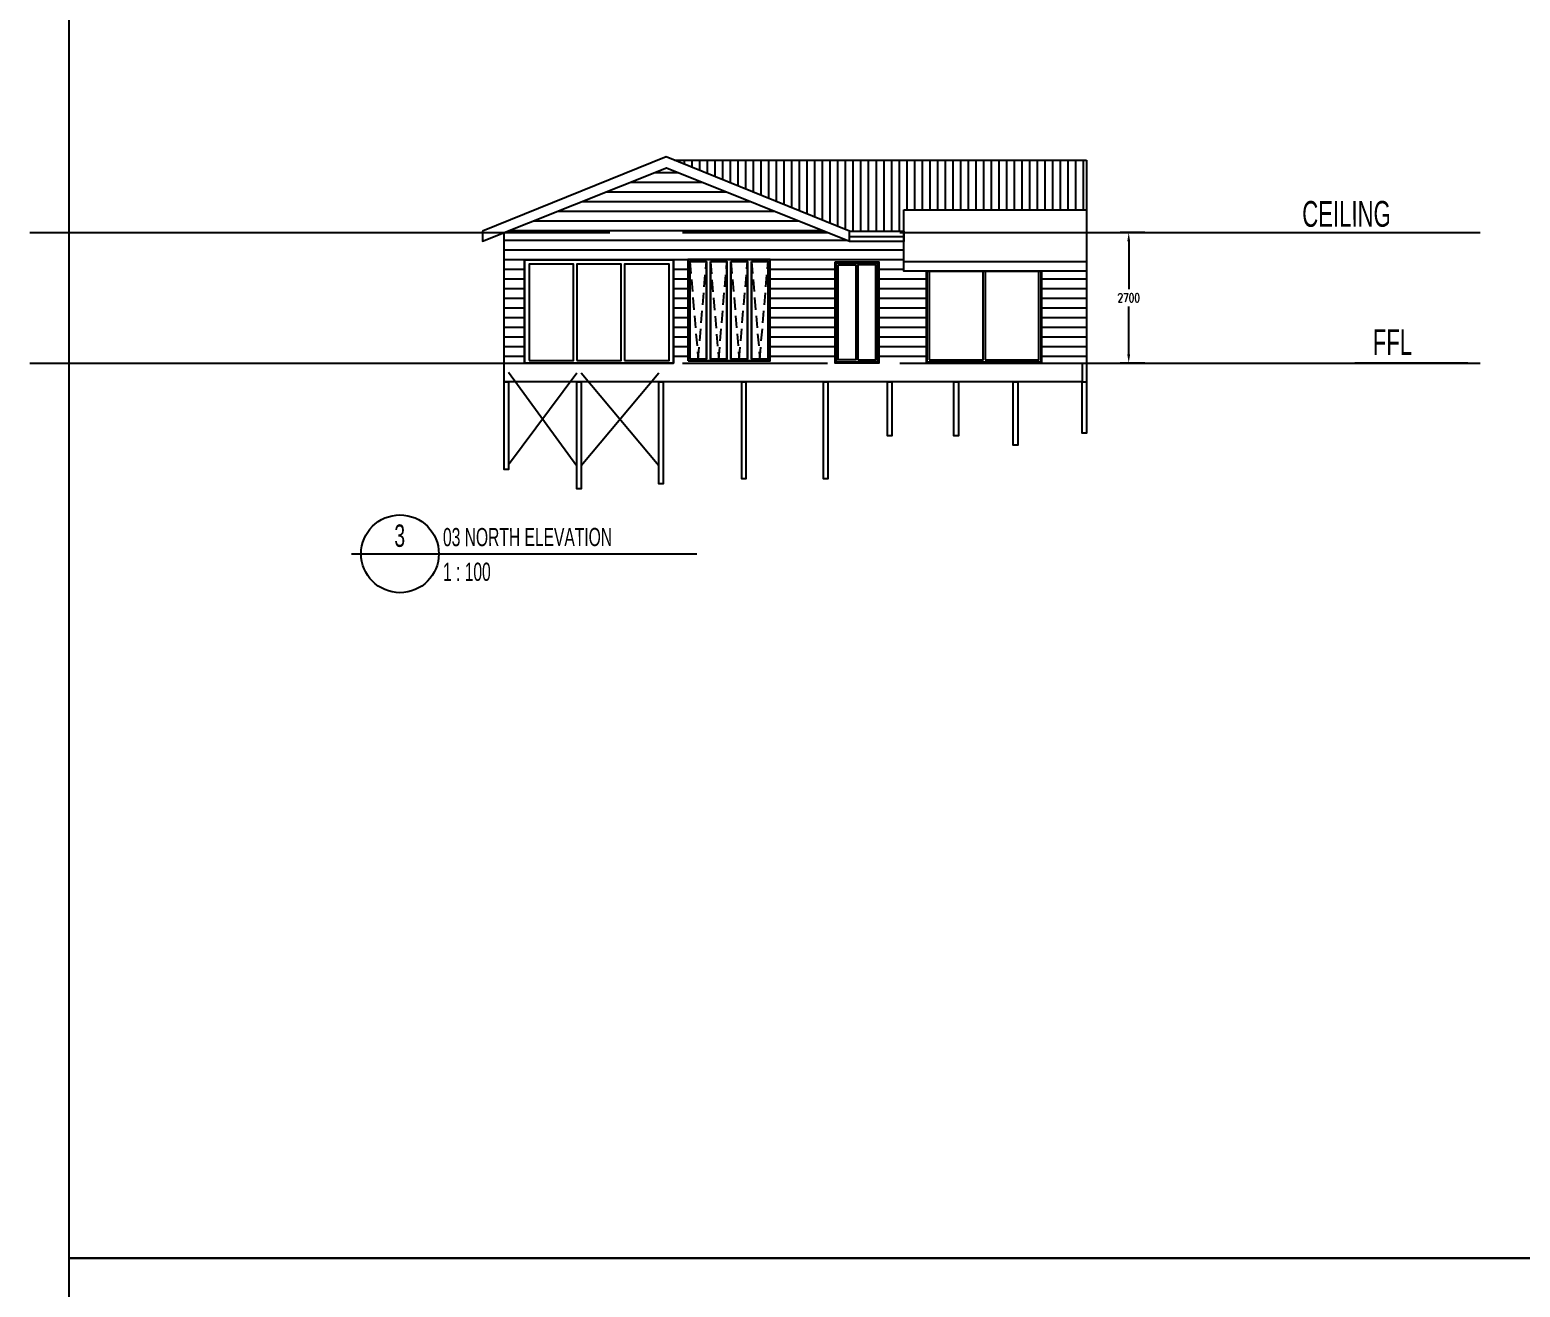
# Model space of a CAD drawing. Header units: inches. Extents: x 26998 to 46838, y -509 to 4343.
# Drawn here: x 37994.54 to 38025.37, y 840.86 to 866.87 of the extents above; entities that cross this region are included whole.
import ezdxf

# ---------------------------------------------------------------- set-up
doc = ezdxf.new("R2010")
doc.units = ezdxf.units.IN
doc.header["$LTSCALE"] = 0.5
doc.header["$MEASUREMENT"] = 0
doc.linetypes.add('ACAD_ISO08W100', pattern=[36, 24, -3, 6, -3])
doc.linetypes.add('DASHED', pattern=[0.75, 0.5, -0.25])
doc.layers.get('Defpoints').update_dxf_attribs({"color": 140})
doc.layers.add('NUEVO DIBUJO', color=2, linetype='Continuous')
doc.styles.get("Standard").update_dxf_attribs({"font": 'romans.shx', "width": 0.75})
doc.dimstyles.get("Standard").update_dxf_attribs({"dimtxt": 0.18, "dimasz": 0.18, "dimexe": 0.18, "dimexo": 0.0625, "dimgap": 0.09, "dimtad": 0, "dimtih": 1, "dimtoh": 1, "dimdec": 4, "dimzin": 0, "dimdsep": 46, "dimtxsty": 'Standard', "dimcen": 0.09, "dimadec": 0, "dimazin": 0, "dimtfac": 1, "dimtdec": 4, "dimtofl": 0, "dimtmove": 0, "dimatfit": 3, "dimfxl": 1, "dimtolj": 1, "dimtzin": 0, "dimarcsym": 0})

# ---------------------------------------------------------------- blocks, each defined once
blk = doc.blocks.new('*D514')
at = {"layer": 'Defpoints', "color": 0, "transparency": 16777216}
for p in [(38017.27, 862.679), (38017.665, 862.679), (38017.665, 859.979)]:
    blk.add_point(p, dxfattribs=at)
at = {"layer": 'NUEVO DIBUJO', "color": 0, "lineweight": -2, "transparency": 16777216}
for p, q in [((38017.603, 862.679), (38017.09, 862.679)), ((38017.27, 862.499), (38017.27, 861.509)), ((38017.27, 860.159), (38017.27, 861.149)), ((38017.603, 859.979), (38017.09, 859.979))]:
    blk.add_line(p, q, dxfattribs=at)
at = {"layer": 'NUEVO DIBUJO', "color": 0, "transparency": 16777216}
for points in [[(38017.24, 862.499), (38017.3, 862.499), (38017.27, 862.679)], [(38017.24, 860.159), (38017.3, 860.159), (38017.27, 859.979)]]:
    blk.add_solid(points, dxfattribs=at)
at = {"layer": 'NUEVO DIBUJO', "color": 0, "transparency": 16777216, "insert": (38017.27, 861.329), "char_height": 0.18, "attachment_point": 5}
blk.add_mtext('\\A1;2700', dxfattribs=at)

msp = doc.modelspace()

# ---------------------------------------------------------------- hatches: boundary and pattern name
at = {"true_color": 0x939598}
h = msp.add_hatch(dxfattribs=at)
h.set_pattern_fill('LINE', color=252, scale=0.05, angle=90)
h.set_pattern_definition([(90, (37729.63277, 600.12312), (-0.15875, 1e-17), [])])
h.paths.add_polyline_path([(38007.8754434, 864.1728135), (38011.4973468, 862.7071694), (38012.6202229, 862.7071694), (38012.6202229, 863.151254), (38016.3956165, 863.151254), (38016.3956165, 864.1728135)])
at = {"layer": 'NUEVO DIBUJO', "true_color": 0x636466}
h = msp.add_hatch(dxfattribs=at)
h.set_pattern_fill('_USER', color=251, scale=0.2, pattern_type=0)
h.set_pattern_definition([(0, (37729.63277, 600.12312), (0, 0.2), [])])
h.paths.add_polyline_path([(38004.3530253, 862.6779435), (38004.3530253, 859.9788144), (38004.7719306, 859.9788144), (38004.7719306, 862.117105), (38007.8554934, 862.117105), (38007.8554934, 859.9788144), (38011.1990922, 859.9788144), (38011.1990922, 862.0727415), (38012.100001, 862.0726665), (38012.100001, 859.9788144), (38013.0771969, 859.9788144), (38013.0771969, 861.8761033), (38012.6202229, 861.8761033), (38012.6202229, 862.4914969), (38011.4973468, 862.4914969), (38011.4973468, 862.4977917), (38007.7095135, 864.0205388)])
h.paths.add_polyline_path([(38008.1534482, 862.1235497), (38009.8476542, 862.1235497), (38009.8476542, 860.0231779), (38008.1534482, 860.0231779)], flags=16)
h.paths.add_polyline_path([(38008.1916668, 862.0790363), (38008.5344348, 862.0790363), (38008.5344348, 860.0613964), (38008.1916668, 860.0613964)], flags=0)
h.paths.add_polyline_path([(38008.6167171, 862.0790363), (38008.959485, 862.0790363), (38008.959485, 860.0613964), (38008.6167171, 860.0613964)], flags=0)
h.paths.add_polyline_path([(38009.0417673, 862.0790363), (38009.3845353, 862.0790363), (38009.3845353, 860.0613964), (38009.0417673, 860.0613964)], flags=0)
h.paths.add_polyline_path([(38009.4671173, 862.0790363), (38009.8097354, 862.0790363), (38009.8097354, 860.0613964), (38009.4671173, 860.0613964)], flags=0)
h.paths.add_polyline_path([(38015.4756734, 859.9788144), (38016.3956165, 859.9788144), (38016.3956165, 861.8761033), (38015.4756734, 861.8761033)])

# ---------------------------------------------------------------- linework, layer by layer
at = {"layer": 'NUEVO DIBUJO', "color": 1}
for p, q in [((38007.8754434, 864.1728135), (38016.3956165, 864.1728135)), ((38004.3530253, 859.9789642), (38004.3530253, 862.6779435)), ((38011.4973468, 862.5993332), (38012.6202229, 862.5993332)), ((38012.6205227, 862.0790363), (38016.3956165, 862.0790363)), ((38016.3956165, 861.8761033), (38016.3956165, 858.5260597))]:
    msp.add_line(p, q, dxfattribs=at)
at = {"layer": 'NUEVO DIBUJO', "color": 2}
for p, q in [((38016.3956165, 864.1728135), (38016.3956165, 863.151254)), ((38004.4419021, 859.7886209), (38005.8568879, 857.8534132)), ((38004.4419021, 857.8787423), (38005.8568879, 859.7757315)), ((38005.9456149, 859.7757315), (38007.5507941, 857.859708)), ((38005.9456149, 857.859708), (38007.5507941, 859.7757315)), ((38001.1925096, 856.0325614), (38008.3349382, 856.0325614))]:
    msp.add_line(p, q, dxfattribs=at)
at = {"layer": 'NUEVO DIBUJO', "color": 3, "linetype": 'ACAD_ISO08W100'}
for p, q in [((37994.5379013, 862.6788144), (38054.7424701, 862.6788144)), ((37994.5379013, 859.9788144), (38024.9484791, 859.9788144)), ((38055.7854744, 859.9788144), (38021.9487157, 859.9788144))]:
    msp.add_line(p, q, dxfattribs=at)
at = {"layer": 'NUEVO DIBUJO', "color": 2}
for points in [[(37995.3547636, 884.5348533), (38057.1833403, 884.5348533), (38057.1833403, 841.4605991), (37995.3547636, 841.4605991)], [(38013.0771969, 859.9788144), (38015.4756734, 859.9788144), (38015.4756734, 861.8761033), (38013.0771969, 861.8761033)], [(38004.3530253, 859.5918328), (38004.4419021, 859.5918328), (38004.4419021, 857.7774257), (38004.3530253, 857.7774257)], [(38005.8568879, 859.5919827), (38005.9456149, 859.5919827), (38005.9456149, 857.3775547), (38005.8568879, 857.3775547)], [(38007.5507941, 859.5918328), (38007.639671, 859.5918328), (38007.639671, 857.4791711), (38007.5507941, 857.4791711)], [(38009.2638846, 859.5919827), (38009.3529113, 859.5919827), (38009.3529113, 857.5804877), (38009.2638846, 857.5804877)], [(38010.9580905, 859.5918328), (38011.0468175, 859.5918328), (38011.0468175, 857.5804877), (38010.9580905, 857.5804877)], [(38012.2776048, 859.5918328), (38012.3666316, 859.5918328), (38012.3666316, 858.4752515), (38012.2776048, 858.4752515)], [(38013.6545219, 859.5918328), (38013.7498434, 859.5918328), (38013.7498434, 858.4752515), (38013.6545219, 858.4752515)], [(38014.8791642, 859.5919827), (38014.9743359, 859.5919077), (38014.9743359, 858.2783885), (38014.8791642, 858.2784634)], [(38016.3067396, 859.5919827), (38016.3956165, 859.5919827), (38016.3956165, 858.5260597), (38016.3067396, 858.5260597)], [(37995.3547636, 841.4605991), (38057.1833403, 841.4605991), (38057.1833403, 798.3863449), (37995.3547636, 798.3863449)]]:
    msp.add_lwpolyline(points, close=True, dxfattribs=at)
at = {"layer": 'NUEVO DIBUJO', "color": 1}
msp.add_lwpolyline([(38003.9026459, 862.7071694), (38003.9026459, 862.4977917), (38007.7095135, 864.0205388), (38011.4973468, 862.4977917), (38011.4973468, 862.7071694), (38007.7032187, 864.2425061), (38003.9026459, 862.7071694)], dxfattribs=at)
for points in [[(38012.6202229, 863.151254), (38016.3956165, 863.151254), (38016.3956165, 861.8761033), (38012.6202229, 861.8761033)], [(38011.4973468, 862.7071694), (38012.6202229, 862.7071694), (38012.6202229, 862.4914969), (38011.4973468, 862.4914969)]]:
    msp.add_lwpolyline(points, close=True, dxfattribs=at)
at = {"layer": 'NUEVO DIBUJO', "color": 4, "lineweight": 30}
for points in [[(38004.7719306, 859.9789642), (38007.8554934, 859.9789642), (38007.8554934, 862.117105), (38004.7719306, 862.117105)], [(38008.1534482, 860.0231779), (38009.8476542, 860.0231779), (38009.8476542, 862.1235497), (38008.1534482, 862.1235497)], [(38008.1916668, 860.0613964), (38008.5344348, 860.0613964), (38008.5344348, 862.0790363), (38008.1916668, 862.0790363)], [(38008.6167171, 862.0790363), (38008.959485, 862.0790363), (38008.959485, 860.0613964), (38008.6167171, 860.0613964)], [(38009.0417673, 862.0790363), (38009.3845353, 862.0790363), (38009.3845353, 860.0613964), (38009.0417673, 860.0613964)], [(38009.4671173, 862.0790363), (38009.8097354, 862.0790363), (38009.8097354, 860.0613964), (38009.4671173, 860.0613964)], [(38011.2181266, 862.0537071), (38012.0809666, 862.0537071), (38012.0809666, 859.9979986), (38011.2181266, 859.9979986)], [(38013.0963811, 859.9979986), (38015.4566391, 859.9979986), (38015.4566391, 861.8761033), (38013.0963811, 861.8761033)]]:
    msp.add_lwpolyline(points, close=True, dxfattribs=at)
at = {"layer": 'NUEVO DIBUJO', "color": 4}
for points in [[(38004.8671023, 860.0296226), (38005.7870453, 860.0296226), (38005.7870453, 862.0219333), (38004.8671023, 862.0219333)], [(38005.8568879, 860.0296226), (38006.7705361, 860.0296226), (38006.7705361, 862.0219333), (38005.8568879, 862.0219333)], [(38006.8403786, 860.0296226), (38007.7603217, 860.0296226), (38007.7603217, 862.0219333), (38006.8403786, 862.0219333)], [(38011.1990922, 862.0727415), (38012.100001, 862.0726665), (38012.100001, 859.9788893), (38011.1990922, 859.9789642)], [(38011.2624901, 862.0093436), (38011.6241425, 862.0093436), (38011.6241425, 860.0423621), (38011.2624901, 860.0423621)], [(38011.6688058, 860.0423621), (38012.0366031, 860.0423621), (38012.0366031, 862.0093436), (38011.6688058, 862.0093436)], [(38013.1407446, 860.0423621), (38014.2573259, 860.0423621), (38014.2573259, 861.8761033), (38013.1407446, 861.8761033)], [(38014.3016894, 860.0423621), (38015.4121257, 860.0423621), (38015.4121257, 861.8761033), (38014.3016894, 861.8761033)]]:
    msp.add_lwpolyline(points, close=True, dxfattribs=at)
at = {"layer": 'NUEVO DIBUJO', "color": 4, "linetype": 'DASHED'}
for points in [[(38008.1916668, 862.0790363), (38008.3630508, 860.0613964), (38008.5344348, 862.0790363)], [(38008.6167171, 862.072047), (38008.7880261, 860.0613964), (38008.959485, 862.0790363)], [(38009.0417673, 862.0790363), (38009.2131513, 860.0613964), (38009.3845353, 862.0790363)], [(38009.4671173, 862.0790363), (38009.6384264, 860.0613964), (38009.8097354, 862.0790363)]]:
    msp.add_lwpolyline(points, dxfattribs=at)
at = {"layer": 'NUEVO DIBUJO', "color": 2}
msp.add_lwpolyline([(38016.3067396, 859.9788144), (38016.3067396, 859.5919827), (38004.3530253, 859.5919827), (38004.3530253, 859.9789642)], dxfattribs=at)
msp.add_circle((38002.1952698, 856.0325614), 0.8041001, dxfattribs=at)

# ---------------------------------------------------------------- texts
at = {"color": 2, "linetype": 'ByBlock', "attachment_point": 1, "rotation": 0.05406191}
for s, width, gutter_width, insert, char_height in [('{\\fArial Narrow|b0|i0|c0|p34;CEILING}', 12.895706027, 1.8786291, (38020.8592292, 863.3301749), 0.533041701), ('{\\fArial Narrow|b0|i0|c0|p34;FFL}', 18.295120103, 2.6652085, (38022.3183597, 860.6786982), 0.533041701), ('{\\fArial Narrow|b0|i0|c0|p34;03 NORTH ELEVATION}', 12.895706027, 1.8786291, (38003.0849373, 856.5656333), 0.375725824), ('{\\fArial Narrow|b0|i0|c0|p34;1 : 100}', 12.895706027, 1.8786291, (38003.0849373, 855.8480429), 0.375725824)]:
    msp.add_mtext_dynamic_manual_height_columns(s, width=width, gutter_width=gutter_width, heights=[0], dxfattribs=dict(at, insert=insert, char_height=char_height))
at = {"linetype": 'ByBlock', "insert": (38002.0792478, 856.6396264), "char_height": 0.463547963, "attachment_point": 1, "rotation": 0.05406191}
msp.add_mtext_dynamic_manual_height_columns('{\\fArial Narrow|b0|i0|c0|p34;3 }', width=15.90994782, gutter_width=2.3177398, heights=[0], dxfattribs=at)

# ---------------------------------------------------------------- dimensions: what is measured, and where the dimension line sits
at = {"layer": 'NUEVO DIBUJO', "color": 2}
dim = msp.add_linear_dim(base=(38017.2700378, 862.6788144), p1=(38017.6650588, 859.9788144), p2=(38017.6650588, 862.6788144), angle=90, text='2700', dimstyle='Standard', dxfattribs=at)
dim.commit()
dim.dimension.update_dxf_attribs({"geometry": '*D514', "text_midpoint": (38017.2700378, 861.3288144)})

doc.saveas('drawing.dxf')
